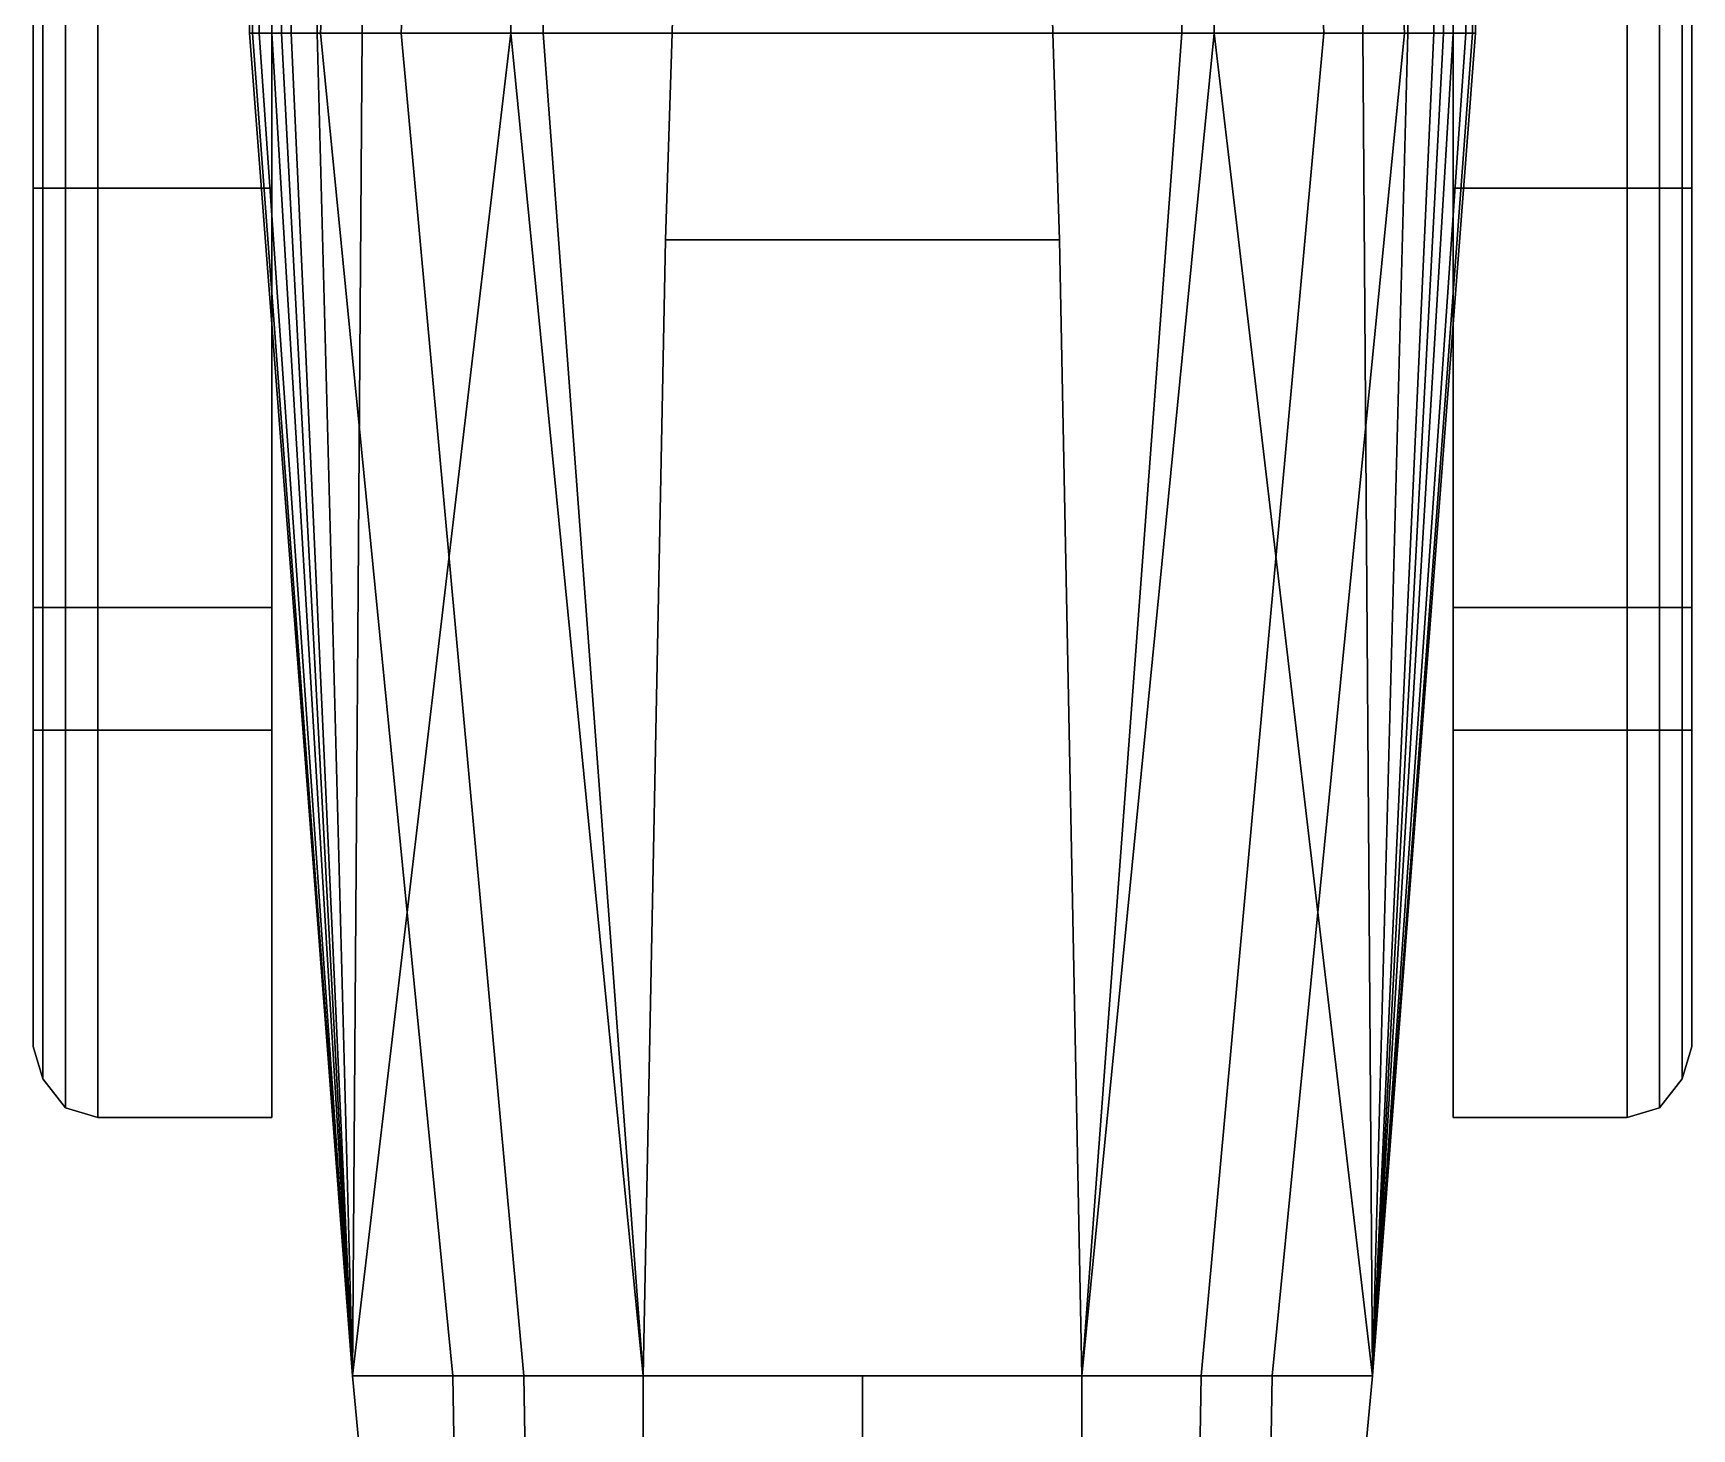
# Model space of a CAD drawing. Extents: x -2.6 to 2.6, y -14.1 to 12.1.
# Drawn here: x -2.57 to 2.57, y 2.43 to 6.75 of the extents above; entities that cross this region are included whole.
import ezdxf

# ---------------------------------------------------------------- set-up
doc = ezdxf.new("R2010")
doc.units = 0
doc.layers.add('HULL-OPEN', color=7, linetype='CONTINUOUS')

msp = doc.modelspace()

# ---------------------------------------------------------------- linework, layer by layer
at = {"layer": 'HULL-OPEN'}
for points in [[(-2.569999999999998, 6.270000000000008, 1.55), (-2.569999999999998, 6.270000000000008, 0.3999999999999986), (-2.569999999999998, 11.13, 0.6299999999999973), (-2.569999999999998, 11.13, 1.479999999999998)], [(-2.569999999999998, 11.13, 1.479999999999998), (-2.569999999999998, 11.13, 0.6299999999999973), (-2.569999999999998, 6.270000000000008, 0.3999999999999986), (-2.569999999999998, 6.270000000000008, 1.55)], [(-2.539999999999999, 6.270000000000008, 1.629999999999999), (-2.569999999999998, 6.270000000000008, 1.55), (-2.569999999999998, 11.13, 1.479999999999998), (-2.539999999999999, 11.13, 1.559999999999998)], [(-2.539999999999999, 11.13, 1.559999999999998), (-2.569999999999998, 11.13, 1.479999999999998), (-2.569999999999998, 6.270000000000008, 1.55), (-2.539999999999999, 6.270000000000008, 1.629999999999999)], [(-2.469999999999999, 11.13, 1.639999999999998), (-2.539999999999999, 11.13, 1.559999999999998), (-2.539999999999999, 6.270000000000008, 1.629999999999999), (-2.469999999999999, 6.270000000000008, 1.709999999999997)], [(-2.469999999999999, 6.270000000000008, 1.709999999999997), (-2.539999999999999, 6.270000000000008, 1.629999999999999), (-2.539999999999999, 11.13, 1.559999999999998), (-2.469999999999999, 11.13, 1.639999999999998)], [(-2.369999999999999, 6.270000000000008, 1.750000000000003), (-2.469999999999999, 6.270000000000008, 1.709999999999997), (-2.469999999999999, 11.13, 1.639999999999998), (-2.369999999999999, 11.13, 1.679999999999997)], [(-2.369999999999999, 11.13, 1.679999999999997), (-2.469999999999999, 11.13, 1.639999999999998), (-2.469999999999999, 6.270000000000008, 1.709999999999997), (-2.369999999999999, 6.270000000000008, 1.750000000000003)], [(-1.829999999999997, 11.13, 1.679999999999997), (-2.369999999999999, 11.13, 1.679999999999997), (-2.369999999999999, 6.270000000000008, 1.750000000000003), (-1.829999999999997, 6.270000000000008, 1.750000000000003)], [(-1.829999999999997, 6.270000000000008, 1.750000000000003), (-2.369999999999999, 6.270000000000008, 1.750000000000003), (-2.369999999999999, 11.13, 1.679999999999997), (-1.829999999999997, 11.13, 1.679999999999997)], [(1.829999999999997, 11.13, 1.679999999999997), (2.369999999999999, 11.13, 1.679999999999997), (2.369999999999999, 6.270000000000008, 1.750000000000003), (1.829999999999997, 6.270000000000008, 1.750000000000003)], [(1.829999999999997, 6.270000000000008, 1.750000000000003), (2.369999999999999, 6.270000000000008, 1.750000000000003), (2.369999999999999, 11.13, 1.679999999999997), (1.829999999999997, 11.13, 1.679999999999997)], [(2.369999999999999, 11.13, 1.679999999999997), (2.469999999999999, 11.13, 1.639999999999998), (2.469999999999999, 6.270000000000008, 1.709999999999997), (2.369999999999999, 6.270000000000008, 1.750000000000003)], [(2.369999999999999, 6.270000000000008, 1.750000000000003), (2.469999999999999, 6.270000000000008, 1.709999999999997), (2.469999999999999, 11.13, 1.639999999999998), (2.369999999999999, 11.13, 1.679999999999997)], [(2.469999999999999, 6.270000000000008, 1.709999999999997), (2.539999999999999, 6.270000000000008, 1.629999999999999), (2.539999999999999, 11.13, 1.559999999999998), (2.469999999999999, 11.13, 1.639999999999998)], [(2.469999999999999, 11.13, 1.639999999999998), (2.539999999999999, 11.13, 1.559999999999998), (2.539999999999999, 6.270000000000008, 1.629999999999999), (2.469999999999999, 6.270000000000008, 1.709999999999997)], [(2.539999999999999, 6.270000000000008, 1.629999999999999), (2.569999999999998, 6.270000000000008, 1.55), (2.569999999999998, 11.13, 1.479999999999998), (2.539999999999999, 11.13, 1.559999999999998)], [(2.539999999999999, 11.13, 1.559999999999998), (2.569999999999998, 11.13, 1.479999999999998), (2.569999999999998, 6.270000000000008, 1.55), (2.539999999999999, 6.270000000000008, 1.629999999999999)], [(2.569999999999998, 6.270000000000008, 1.55), (2.569999999999998, 6.270000000000008, 0.3999999999999986), (2.569999999999998, 11.13, 0.6299999999999973), (2.569999999999998, 11.13, 1.479999999999998)], [(2.569999999999998, 11.13, 1.479999999999998), (2.569999999999998, 11.13, 0.6299999999999973), (2.569999999999998, 6.270000000000008, 0.3999999999999986), (2.569999999999998, 6.270000000000008, 1.55)], [(-1.899999999999996, 8.810000000000015, 2.100000000000006), (-1.889999999999998, 8.810000000000015, 1.640000000000013), (-1.89, 6.750000000000012, 1.640000000000013), (-1.899999999999998, 6.750000000000012, 2.100000000000006)], [(-1.899999999999996, 8.810000000000015, 3.58000000000001), (-1.899999999999996, 8.810000000000015, 2.100000000000006), (-1.899999999999998, 6.750000000000012, 2.100000000000006), (-1.899999999999998, 6.750000000000012, 3.58000000000001)], [(-1.899999999999996, 8.810000000000015, 3.850000000000006), (-1.899999999999996, 8.810000000000015, 3.58000000000001), (-1.899999999999998, 6.750000000000012, 3.58000000000001), (-1.899999999999998, 6.750000000000012, 3.850000000000006)], [(-1.889999999999998, 8.810000000000015, 4.020000000000008), (-1.899999999999996, 8.810000000000015, 3.850000000000006), (-1.899999999999998, 6.750000000000012, 3.850000000000006), (-1.899999999999998, 6.750000000000012, 4.020000000000008)], [(-1.859999999999997, 8.810000000000015, 4.180000000000005), (-1.889999999999998, 8.810000000000015, 4.020000000000008), (-1.899999999999998, 6.750000000000012, 4.020000000000008), (-1.899999999999998, 6.750000000000012, 4.180000000000005)], [(-1.829999999999996, 8.810000000000015, 4.290000000000004), (-1.859999999999997, 8.810000000000015, 4.180000000000005), (-1.899999999999998, 6.750000000000012, 4.180000000000005), (-1.869999999999997, 6.750000000000012, 4.410000000000009)], [(-1.889999999999998, 8.810000000000015, 1.640000000000013), (-1.829999999999996, 8.810000000000015, 1.180000000000005), (-1.829999999999998, 6.750000000000012, 1.180000000000005), (-1.89, 6.750000000000012, 1.640000000000013)], [(-1.799999999999994, 8.810000000000015, 4.360000000000011), (-1.829999999999996, 8.810000000000015, 4.290000000000004), (-1.869999999999997, 6.750000000000012, 4.410000000000009), (-1.799999999999996, 6.750000000000012, 4.570000000000005)], [(-1.829999999999996, 8.810000000000015, 1.180000000000005), (-1.77, 8.810000000000015, 1.020000000000008), (-1.770000000000002, 6.750000000000012, 1.020000000000008), (-1.829999999999998, 6.750000000000012, 1.180000000000005)], [(-1.569999999999998, 8.810000000000015, 4.600000000000006), (-1.799999999999994, 8.810000000000015, 4.360000000000011), (-1.799999999999996, 6.750000000000012, 4.570000000000005), (-1.679999999999999, 6.750000000000012, 4.710000000000006)], [(-1.77, 8.810000000000015, 1.020000000000008), (-1.689999999999995, 8.810000000000015, 0.9500000000000152), (-1.689999999999997, 6.750000000000012, 0.9500000000000152), (-1.770000000000002, 6.750000000000012, 1.020000000000008)], [(-1.689999999999995, 8.810000000000015, 0.9500000000000152), (-1.549999999999994, 8.810000000000015, 0.9200000000000141), (-1.549999999999996, 6.750000000000012, 0.9200000000000141), (-1.689999999999997, 6.750000000000012, 0.9500000000000152)], [(-1.340000000000001, 8.810000000000015, 4.770000000000008), (-1.569999999999998, 8.810000000000015, 4.600000000000006), (-1.679999999999999, 6.750000000000012, 4.710000000000006), (-1.429999999999999, 6.750000000000012, 4.850000000000006)], [(-1.549999999999994, 8.810000000000015, 0.9200000000000141), (-1.090000000000001, 8.810000000000015, 0.9000000000000039), (-1.090000000000003, 6.750000000000012, 0.9000000000000039), (-1.549999999999996, 6.750000000000012, 0.9200000000000141)], [(-1.06, 8.810000000000015, 4.920000000000014), (-1.340000000000001, 8.810000000000015, 4.770000000000008), (-1.429999999999999, 6.750000000000012, 4.850000000000006), (-1.090000000000003, 6.750000000000012, 4.990000000000007)], [(-1.090000000000001, 8.810000000000015, 0.9000000000000039), (1.090000000000001, 8.810000000000015, 0.9000000000000039), (1.090000000000002, 6.750000000000012, 0.9000000000000039), (-1.090000000000003, 6.750000000000012, 0.9000000000000039)], [(-0.9900000000000002, 8.810000000000015, 4.949999999999997), (-1.06, 8.810000000000015, 4.920000000000014), (-1.090000000000003, 6.750000000000012, 4.990000000000007), (-0.99, 6.750000000000012, 5.050000000000009)], [(-0.9900000000000002, 8.810000000000015, 4.949999999999997), (-0.9900000000000002, 6.750000000000012, 5.049999999999998), (-0.5899999999999999, 6.750000000000012, 5.719999999999997), (-0.5399999999999991, 8.810000000000015, 5.719999999999997)], [(-0.5399999999999991, 8.810000000000015, 5.719999999999997), (-0.5899999999999999, 6.750000000000012, 5.719999999999997), (0.5899999999999999, 6.750000000000012, 5.719999999999997), (0.5399999999999991, 8.810000000000015, 5.719999999999997)], [(0.5899999999999999, 6.750000000000012, 5.719999999999997), (0.99, 6.750000000000012, 5.049999999999998), (0.9899999999999995, 8.810000000000015, 4.950000000000015), (0.5399999999999991, 8.810000000000015, 5.719999999999997)], [(0.99, 6.750000000000012, 5.049999999999998), (1.090000000000002, 6.750000000000012, 4.990000000000007), (1.06, 8.810000000000015, 4.920000000000014), (0.9899999999999995, 8.810000000000015, 4.950000000000015)], [(1.090000000000002, 6.750000000000012, 4.990000000000007), (1.429999999999999, 6.750000000000012, 4.850000000000006), (1.340000000000001, 8.810000000000015, 4.770000000000008), (1.06, 8.810000000000015, 4.920000000000014)], [(1.549999999999996, 6.750000000000012, 0.9200000000000141), (1.090000000000002, 6.750000000000012, 0.9000000000000039), (1.090000000000001, 8.810000000000015, 0.9000000000000039), (1.549999999999994, 8.810000000000015, 0.9200000000000141)], [(1.429999999999999, 6.750000000000012, 4.850000000000006), (1.679999999999999, 6.750000000000012, 4.710000000000006), (1.569999999999998, 8.810000000000015, 4.600000000000006), (1.340000000000001, 8.810000000000015, 4.770000000000008)], [(1.689999999999997, 6.750000000000012, 0.9500000000000152), (1.549999999999996, 6.750000000000012, 0.9200000000000141), (1.549999999999994, 8.810000000000015, 0.9200000000000141), (1.689999999999995, 8.810000000000015, 0.9500000000000152)], [(1.679999999999999, 6.750000000000012, 4.710000000000006), (1.799999999999996, 6.750000000000012, 4.570000000000005), (1.799999999999994, 8.810000000000015, 4.360000000000011), (1.569999999999998, 8.810000000000015, 4.600000000000006)], [(1.770000000000002, 6.750000000000012, 1.020000000000008), (1.689999999999997, 6.750000000000012, 0.9500000000000152), (1.689999999999995, 8.810000000000015, 0.9500000000000152), (1.77, 8.810000000000015, 1.020000000000008)], [(1.829999999999997, 6.750000000000012, 1.180000000000005), (1.770000000000002, 6.750000000000012, 1.020000000000008), (1.77, 8.810000000000015, 1.020000000000008), (1.829999999999995, 8.810000000000015, 1.180000000000005)], [(1.799999999999996, 6.750000000000012, 4.570000000000005), (1.869999999999996, 6.750000000000012, 4.410000000000009), (1.829999999999995, 8.810000000000015, 4.290000000000004), (1.799999999999994, 8.810000000000015, 4.360000000000011)], [(1.889999999999999, 6.750000000000012, 1.640000000000013), (1.829999999999997, 6.750000000000012, 1.180000000000005), (1.829999999999995, 8.810000000000015, 1.180000000000005), (1.889999999999997, 8.810000000000015, 1.640000000000013)], [(1.869999999999996, 6.750000000000012, 4.410000000000009), (1.899999999999997, 6.750000000000012, 4.180000000000005), (1.859999999999996, 8.810000000000015, 4.180000000000005), (1.829999999999995, 8.810000000000015, 4.290000000000004)], [(1.899999999999997, 6.750000000000012, 4.180000000000005), (1.899999999999997, 6.750000000000012, 4.020000000000008), (1.889999999999997, 8.810000000000015, 4.020000000000008), (1.859999999999996, 8.810000000000015, 4.180000000000005)], [(1.899999999999997, 6.750000000000012, 2.100000000000006), (1.889999999999999, 6.750000000000012, 1.640000000000013), (1.889999999999997, 8.810000000000015, 1.640000000000013), (1.899999999999995, 8.810000000000015, 2.100000000000006)], [(1.899999999999997, 6.750000000000012, 4.020000000000008), (1.899999999999997, 6.750000000000012, 3.850000000000006), (1.899999999999995, 8.810000000000015, 3.850000000000006), (1.889999999999997, 8.810000000000015, 4.020000000000008)], [(1.899999999999997, 6.750000000000012, 3.850000000000006), (1.899999999999997, 6.750000000000012, 3.58000000000001), (1.899999999999995, 8.810000000000015, 3.58000000000001), (1.899999999999995, 8.810000000000015, 3.850000000000006)], [(1.899999999999997, 6.750000000000012, 3.58000000000001), (1.899999999999997, 6.750000000000012, 2.100000000000006), (1.899999999999995, 8.810000000000015, 2.100000000000006), (1.899999999999995, 8.810000000000015, 3.58000000000001)], [(-1.899999999999998, 6.750000000000012, 2.100000000000006), (-1.89, 6.750000000000012, 1.640000000000013), (-1.580000000000002, 2.590000000000001, 0.7300000000000165), (-1.580000000000002, 2.590000000000001, 2.640000000000013)], [(-1.899999999999998, 6.750000000000012, 3.58000000000001), (-1.899999999999998, 6.750000000000012, 2.100000000000006), (-1.580000000000002, 2.590000000000001, 2.640000000000013)], [(-1.899999999999998, 6.750000000000012, 3.850000000000006), (-1.899999999999998, 6.750000000000012, 3.58000000000001), (-1.580000000000002, 2.590000000000001, 2.640000000000013)], [(-1.869999999999997, 6.750000000000012, 4.410000000000009), (-1.899999999999998, 6.750000000000012, 4.180000000000005), (-1.580000000000002, 2.590000000000001, 4.550000000000023)], [(-1.899999999999998, 6.750000000000012, 4.020000000000008), (-1.899999999999998, 6.750000000000012, 3.850000000000006), (-1.580000000000002, 2.590000000000001, 2.640000000000013), (-1.580000000000002, 2.590000000000001, 4.550000000000023)], [(-1.899999999999998, 6.750000000000012, 4.180000000000005), (-1.899999999999998, 6.750000000000012, 4.020000000000008), (-1.580000000000002, 2.590000000000001, 4.550000000000023)], [(-1.89, 6.750000000000012, 1.640000000000013), (-1.829999999999998, 6.750000000000012, 1.180000000000005), (-1.580000000000002, 2.590000000000001, 0.7300000000000165)], [(-1.799999999999996, 6.750000000000012, 4.570000000000005), (-1.869999999999997, 6.750000000000012, 4.410000000000009), (-1.580000000000002, 2.590000000000001, 4.550000000000023)], [(-1.829999999999998, 6.750000000000012, 1.180000000000005), (-1.770000000000002, 6.750000000000012, 1.020000000000008), (-1.580000000000002, 2.590000000000001, 0.7300000000000165)], [(-1.679999999999999, 6.750000000000012, 4.710000000000006), (-1.799999999999996, 6.750000000000012, 4.570000000000005), (-1.580000000000002, 2.590000000000001, 4.550000000000023), (-1.27, 2.590000000000001, 4.560000000000028)], [(-1.770000000000002, 6.750000000000012, 1.020000000000008), (-1.689999999999997, 6.750000000000012, 0.9500000000000152), (-1.580000000000002, 2.590000000000001, 0.7300000000000165)], [(-1.689999999999997, 6.750000000000012, 0.9500000000000152), (-1.549999999999996, 6.750000000000012, 0.9200000000000141), (-1.580000000000002, 2.590000000000001, 0.7300000000000165)], [(-1.429999999999999, 6.750000000000012, 4.850000000000006), (-1.679999999999999, 6.750000000000012, 4.710000000000006), (-1.27, 2.590000000000001, 4.560000000000028), (-1.050000000000001, 2.590000000000001, 4.59000000000003)], [(1.580000000000001, 2.590000000000001, 0.7300000000000165), (-1.580000000000002, 2.590000000000001, 0.7300000000000165), (-1.090000000000003, 6.750000000000012, 0.9000000000000039), (1.090000000000002, 6.750000000000012, 0.9000000000000039)], [(-1.549999999999996, 6.750000000000012, 0.9200000000000141), (-1.090000000000003, 6.750000000000012, 0.9000000000000039), (-1.580000000000002, 2.590000000000001, 0.7300000000000165)], [(-1.090000000000003, 6.750000000000012, 4.990000000000007), (-1.429999999999999, 6.750000000000012, 4.850000000000006), (-1.050000000000001, 2.590000000000001, 4.59000000000003), (-0.6800000000000042, 2.590000000000001, 4.60000000000002)], [(-0.99, 6.750000000000012, 5.050000000000009), (-1.090000000000003, 6.750000000000012, 4.990000000000007), (-0.6799999999999998, 2.590000000000001, 4.599999999999999)], [(-0.9900000000000002, 6.750000000000012, 5.049999999999998), (-0.6799999999999998, 2.590000000000001, 4.599999999999999), (-0.6099999999999995, 6.110000000000011, 5.719999999999997), (-0.5899999999999999, 6.750000000000012, 5.719999999999997)], [(-0.5899999999999999, 6.750000000000012, 5.719999999999997), (-0.6099999999999995, 6.110000000000011, 5.719999999999997), (0.6099999999999995, 6.110000000000011, 5.719999999999997), (0.5899999999999999, 6.750000000000012, 5.719999999999997)], [(0.6099999999999995, 6.110000000000011, 5.719999999999997), (0.6799999999999998, 2.590000000000001, 4.599999999999999), (0.99, 6.750000000000012, 5.049999999999998), (0.5899999999999999, 6.750000000000012, 5.719999999999997)], [(0.6800000000000033, 2.590000000000001, 4.60000000000002), (1.05, 2.590000000000001, 4.59000000000003), (1.429999999999999, 6.750000000000012, 4.850000000000006), (1.090000000000002, 6.750000000000012, 4.990000000000007)], [(0.6799999999999998, 2.590000000000001, 4.599999999999999), (0.6799999999999998, 2.590000000000001, 4.599999999999999), (1.090000000000002, 6.750000000000012, 4.990000000000007), (0.99, 6.750000000000012, 5.049999999999998)], [(1.05, 2.590000000000001, 4.59000000000003), (1.269999999999999, 2.590000000000001, 4.560000000000028), (1.679999999999999, 6.750000000000012, 4.710000000000006), (1.429999999999999, 6.750000000000012, 4.850000000000006)], [(1.580000000000001, 2.590000000000001, 0.7300000000000165), (1.580000000000001, 2.590000000000001, 0.7300000000000165), (1.090000000000002, 6.750000000000012, 0.9000000000000039), (1.549999999999996, 6.750000000000012, 0.9200000000000141)], [(1.269999999999999, 2.590000000000001, 4.560000000000028), (1.580000000000001, 2.590000000000001, 4.550000000000023), (1.799999999999996, 6.750000000000012, 4.570000000000005), (1.679999999999999, 6.750000000000012, 4.710000000000006)], [(1.580000000000001, 2.590000000000001, 0.7300000000000165), (1.580000000000001, 2.590000000000001, 0.7300000000000165), (1.549999999999996, 6.750000000000012, 0.9200000000000141), (1.689999999999997, 6.750000000000012, 0.9500000000000152)], [(1.580000000000001, 2.590000000000001, 2.640000000000013), (1.580000000000001, 2.590000000000001, 0.7300000000000165), (1.889999999999999, 6.750000000000012, 1.640000000000013), (1.899999999999997, 6.750000000000012, 2.100000000000006)], [(1.580000000000001, 2.590000000000001, 0.7300000000000165), (1.580000000000001, 2.590000000000001, 0.7300000000000165), (1.689999999999997, 6.750000000000012, 0.9500000000000152), (1.770000000000002, 6.750000000000012, 1.020000000000008)], [(1.580000000000001, 2.590000000000001, 0.7300000000000165), (1.580000000000001, 2.590000000000001, 0.7300000000000165), (1.770000000000002, 6.750000000000012, 1.020000000000008), (1.829999999999997, 6.750000000000012, 1.180000000000005)], [(1.580000000000001, 2.590000000000001, 0.7300000000000165), (1.580000000000001, 2.590000000000001, 0.7300000000000165), (1.829999999999997, 6.750000000000012, 1.180000000000005), (1.889999999999999, 6.750000000000012, 1.640000000000013)], [(1.580000000000001, 2.590000000000001, 2.640000000000013), (1.580000000000001, 2.590000000000001, 2.640000000000013), (1.899999999999997, 6.750000000000012, 3.58000000000001), (1.899999999999997, 6.750000000000012, 3.850000000000006)], [(1.580000000000001, 2.590000000000001, 4.550000000000023), (1.580000000000001, 2.590000000000001, 4.550000000000023), (1.869999999999996, 6.750000000000012, 4.410000000000009), (1.799999999999996, 6.750000000000012, 4.570000000000005)], [(1.580000000000001, 2.590000000000001, 4.550000000000023), (1.580000000000001, 2.590000000000001, 4.550000000000023), (1.899999999999997, 6.750000000000012, 4.180000000000005), (1.869999999999996, 6.750000000000012, 4.410000000000009)], [(1.580000000000001, 2.590000000000001, 4.550000000000023), (1.580000000000001, 2.590000000000001, 2.640000000000013), (1.899999999999997, 6.750000000000012, 3.850000000000006), (1.899999999999997, 6.750000000000012, 4.020000000000008)], [(1.580000000000001, 2.590000000000001, 4.550000000000023), (1.580000000000001, 2.590000000000001, 4.550000000000023), (1.899999999999997, 6.750000000000012, 4.020000000000008), (1.899999999999997, 6.750000000000012, 4.180000000000005)], [(1.580000000000001, 2.590000000000001, 2.640000000000013), (1.580000000000001, 2.590000000000001, 2.640000000000013), (1.899999999999997, 6.750000000000012, 2.100000000000006), (1.899999999999997, 6.750000000000012, 3.58000000000001)], [(-2.539999999999999, 4.970000000000011, 1.629999999999999), (-2.569999999999998, 4.970000000000011, 1.55), (-2.569999999999998, 6.270000000000008, 1.549999999999997), (-2.539999999999999, 6.270000000000008, 1.629999999999997)], [(-2.539999999999999, 6.270000000000008, 1.629999999999997), (-2.569999999999998, 6.270000000000008, 1.549999999999997), (-2.569999999999998, 4.970000000000011, 1.55), (-2.539999999999999, 4.970000000000011, 1.629999999999999)], [(-2.569999999999998, 4.970000000000011, 1.55), (-2.569999999999998, 4.970000000000011, 0.509999999999998), (-2.569999999999998, 6.270000000000008, 0.3999999999999986), (-2.569999999999998, 6.270000000000008, 1.55)], [(-2.569999999999998, 6.270000000000008, 1.55), (-2.569999999999998, 6.270000000000008, 0.3999999999999986), (-2.569999999999998, 4.970000000000011, 0.509999999999998), (-2.569999999999998, 4.970000000000011, 1.55)], [(-2.469999999999999, 6.270000000000008, 1.709999999999997), (-2.539999999999999, 6.270000000000008, 1.629999999999997), (-2.539999999999999, 4.970000000000011, 1.629999999999999), (-2.469999999999999, 4.970000000000011, 1.709999999999997)], [(-2.469999999999999, 4.970000000000011, 1.709999999999997), (-2.539999999999999, 4.970000000000011, 1.629999999999999), (-2.539999999999999, 6.270000000000008, 1.629999999999997), (-2.469999999999999, 6.270000000000008, 1.709999999999997)], [(-2.369999999999999, 4.970000000000011, 1.750000000000003), (-2.469999999999999, 4.970000000000011, 1.709999999999997), (-2.469999999999999, 6.270000000000008, 1.709999999999997), (-2.369999999999999, 6.270000000000008, 1.749999999999998)], [(-2.369999999999999, 6.270000000000008, 1.749999999999998), (-2.469999999999999, 6.270000000000008, 1.709999999999997), (-2.469999999999999, 4.970000000000011, 1.709999999999997), (-2.369999999999999, 4.970000000000011, 1.750000000000003)], [(-1.829999999999997, 6.270000000000008, 1.749999999999998), (-2.369999999999999, 6.270000000000008, 1.749999999999998), (-2.369999999999999, 4.970000000000011, 1.750000000000003), (-1.829999999999997, 4.970000000000011, 1.750000000000003)], [(-1.829999999999997, 4.970000000000011, 1.750000000000003), (-2.369999999999999, 4.970000000000011, 1.750000000000003), (-2.369999999999999, 6.270000000000008, 1.749999999999998), (-1.829999999999997, 6.270000000000008, 1.749999999999998)], [(1.829999999999997, 6.270000000000008, 1.749999999999998), (2.369999999999999, 6.270000000000008, 1.749999999999998), (2.369999999999999, 4.970000000000011, 1.750000000000003), (1.829999999999997, 4.970000000000011, 1.750000000000003)], [(1.829999999999997, 4.970000000000011, 1.750000000000003), (2.369999999999999, 4.970000000000011, 1.750000000000003), (2.369999999999999, 6.270000000000008, 1.749999999999998), (1.829999999999997, 6.270000000000008, 1.749999999999998)], [(2.369999999999999, 4.970000000000011, 1.750000000000003), (2.469999999999999, 4.970000000000011, 1.709999999999997), (2.469999999999999, 6.270000000000008, 1.709999999999997), (2.369999999999999, 6.270000000000008, 1.749999999999998)], [(2.369999999999999, 6.270000000000008, 1.749999999999998), (2.469999999999999, 6.270000000000008, 1.709999999999997), (2.469999999999999, 4.970000000000011, 1.709999999999997), (2.369999999999999, 4.970000000000011, 1.750000000000003)], [(2.469999999999999, 6.270000000000008, 1.709999999999997), (2.539999999999999, 6.270000000000008, 1.629999999999997), (2.539999999999999, 4.970000000000011, 1.629999999999999), (2.469999999999999, 4.970000000000011, 1.709999999999997)], [(2.469999999999999, 4.970000000000011, 1.709999999999997), (2.539999999999999, 4.970000000000011, 1.629999999999999), (2.539999999999999, 6.270000000000008, 1.629999999999997), (2.469999999999999, 6.270000000000008, 1.709999999999997)], [(2.539999999999999, 4.970000000000011, 1.629999999999999), (2.569999999999998, 4.970000000000011, 1.55), (2.569999999999998, 6.270000000000008, 1.549999999999997), (2.539999999999999, 6.270000000000008, 1.629999999999997)], [(2.539999999999999, 6.270000000000008, 1.629999999999997), (2.569999999999998, 6.270000000000008, 1.549999999999997), (2.569999999999998, 4.970000000000011, 1.55), (2.539999999999999, 4.970000000000011, 1.629999999999999)], [(2.569999999999998, 6.270000000000008, 1.55), (2.569999999999998, 6.270000000000008, 0.3999999999999986), (2.569999999999998, 4.970000000000011, 0.509999999999998), (2.569999999999998, 4.970000000000011, 1.55)], [(2.569999999999998, 4.970000000000011, 1.55), (2.569999999999998, 4.970000000000011, 0.509999999999998), (2.569999999999998, 6.270000000000008, 0.3999999999999986), (2.569999999999998, 6.270000000000008, 1.55)], [(-0.6099999999999995, 6.110000000000011, 5.719999999999997), (-0.6799999999999998, 2.590000000000001, 4.599999999999999), (0.6799999999999998, 2.590000000000001, 4.599999999999999), (0.6099999999999995, 6.110000000000011, 5.719999999999997)], [(-2.569999999999998, 4.590000000000001, 1.429999999999997), (-2.569999999999998, 4.590000000000001, 0.5399999999999974), (-2.569999999999998, 4.970000000000011, 0.509999999999998), (-2.569999999999998, 4.970000000000011, 1.55)], [(-2.569999999999998, 4.970000000000011, 1.55), (-2.569999999999998, 4.970000000000011, 0.509999999999998), (-2.569999999999998, 4.590000000000001, 0.5399999999999974), (-2.569999999999998, 4.590000000000001, 1.429999999999997)], [(-2.539999999999999, 4.590000000000001, 1.509999999999998), (-2.569999999999998, 4.590000000000001, 1.429999999999997), (-2.569999999999998, 4.970000000000011, 1.55), (-2.539999999999999, 4.970000000000011, 1.629999999999997)], [(-2.539999999999999, 4.970000000000011, 1.629999999999997), (-2.569999999999998, 4.970000000000011, 1.55), (-2.569999999999998, 4.590000000000001, 1.429999999999997), (-2.539999999999999, 4.590000000000001, 1.509999999999998)], [(-2.469999999999999, 4.970000000000011, 1.709999999999997), (-2.539999999999999, 4.970000000000011, 1.629999999999997), (-2.539999999999999, 4.590000000000001, 1.509999999999998), (-2.469999999999999, 4.590000000000001, 1.589999999999998)], [(-2.469999999999999, 4.590000000000001, 1.589999999999998), (-2.539999999999999, 4.590000000000001, 1.509999999999998), (-2.539999999999999, 4.970000000000011, 1.629999999999997), (-2.469999999999999, 4.970000000000011, 1.709999999999997)], [(-2.369999999999999, 4.590000000000001, 1.629999999999997), (-2.469999999999999, 4.590000000000001, 1.589999999999998), (-2.469999999999999, 4.970000000000011, 1.709999999999997), (-2.369999999999999, 4.970000000000011, 1.749999999999998)], [(-2.369999999999999, 4.970000000000011, 1.749999999999998), (-2.469999999999999, 4.970000000000011, 1.709999999999997), (-2.469999999999999, 4.590000000000001, 1.589999999999998), (-2.369999999999999, 4.590000000000001, 1.629999999999997)], [(-1.829999999999997, 4.970000000000011, 1.749999999999998), (-2.369999999999999, 4.970000000000011, 1.749999999999998), (-2.369999999999999, 4.590000000000001, 1.629999999999997), (-1.829999999999997, 4.590000000000001, 1.629999999999997)], [(-1.829999999999997, 4.590000000000001, 1.629999999999997), (-2.369999999999999, 4.590000000000001, 1.629999999999997), (-2.369999999999999, 4.970000000000011, 1.749999999999998), (-1.829999999999997, 4.970000000000011, 1.749999999999998)], [(1.829999999999997, 4.970000000000011, 1.749999999999998), (2.369999999999999, 4.970000000000011, 1.749999999999998), (2.369999999999999, 4.590000000000001, 1.629999999999997), (1.829999999999997, 4.590000000000001, 1.629999999999997)], [(1.829999999999997, 4.590000000000001, 1.629999999999997), (2.369999999999999, 4.590000000000001, 1.629999999999997), (2.369999999999999, 4.970000000000011, 1.749999999999998), (1.829999999999997, 4.970000000000011, 1.749999999999998)], [(2.369999999999999, 4.590000000000001, 1.629999999999997), (2.469999999999999, 4.590000000000001, 1.589999999999998), (2.469999999999999, 4.970000000000011, 1.709999999999997), (2.369999999999999, 4.970000000000011, 1.749999999999998)], [(2.369999999999999, 4.970000000000011, 1.749999999999998), (2.469999999999999, 4.970000000000011, 1.709999999999997), (2.469999999999999, 4.590000000000001, 1.589999999999998), (2.369999999999999, 4.590000000000001, 1.629999999999997)], [(2.469999999999999, 4.970000000000011, 1.709999999999997), (2.539999999999999, 4.970000000000011, 1.629999999999997), (2.539999999999999, 4.590000000000001, 1.509999999999998), (2.469999999999999, 4.590000000000001, 1.589999999999998)], [(2.469999999999999, 4.590000000000001, 1.589999999999998), (2.539999999999999, 4.590000000000001, 1.509999999999998), (2.539999999999999, 4.970000000000011, 1.629999999999997), (2.469999999999999, 4.970000000000011, 1.709999999999997)], [(2.539999999999999, 4.590000000000001, 1.509999999999998), (2.569999999999998, 4.590000000000001, 1.429999999999997), (2.569999999999998, 4.970000000000011, 1.55), (2.539999999999999, 4.970000000000011, 1.629999999999997)], [(2.539999999999999, 4.970000000000011, 1.629999999999997), (2.569999999999998, 4.970000000000011, 1.55), (2.569999999999998, 4.590000000000001, 1.429999999999997), (2.539999999999999, 4.590000000000001, 1.509999999999998)], [(2.569999999999998, 4.590000000000001, 1.429999999999997), (2.569999999999998, 4.590000000000001, 0.5399999999999974), (2.569999999999998, 4.970000000000011, 0.509999999999998), (2.569999999999998, 4.970000000000011, 1.55)], [(2.569999999999998, 4.970000000000011, 1.55), (2.569999999999998, 4.970000000000011, 0.509999999999998), (2.569999999999998, 4.590000000000001, 0.5399999999999974), (2.569999999999998, 4.590000000000001, 1.429999999999997)], [(-2.569999999999998, 3.610183486238538, 0.6216513761467884), (-2.569999999999998, 3.610183486238538, 0.6216513761467884), (-2.569999999999998, 4.590000000000001, 0.5399999999999974), (-2.569999999999998, 4.590000000000001, 1.429999999999999)], [(-2.569999999999998, 4.590000000000001, 1.429999999999999), (-2.569999999999998, 4.590000000000001, 0.5399999999999974), (-2.569999999999998, 3.610183486238538, 0.6216513761467884)], [(-2.539999999999999, 3.510000000000003, 0.6299999999999973), (-2.569999999999998, 3.610183486238538, 0.6216513761467884), (-2.569999999999998, 4.590000000000001, 1.429999999999999), (-2.539999999999999, 4.590000000000001, 1.509999999999996)], [(-2.539999999999999, 4.590000000000001, 1.509999999999996), (-2.569999999999998, 4.590000000000001, 1.429999999999999), (-2.569999999999998, 3.610183486238538, 0.6216513761467884), (-2.539999999999999, 3.510000000000003, 0.6299999999999973)], [(-2.469999999999999, 3.420000000000014, 0.6399999999999988), (-2.539999999999999, 3.510000000000003, 0.6299999999999973), (-2.539999999999999, 4.590000000000001, 1.509999999999996), (-2.469999999999999, 4.590000000000001, 1.589999999999996)], [(-2.469999999999999, 4.590000000000001, 1.589999999999996), (-2.539999999999999, 4.590000000000001, 1.509999999999996), (-2.539999999999999, 3.510000000000003, 0.6299999999999973), (-2.469999999999999, 3.420000000000014, 0.6399999999999988)], [(-2.369999999999999, 4.590000000000001, 1.629999999999997), (-2.469999999999999, 4.590000000000001, 1.589999999999996), (-2.469999999999999, 3.420000000000014, 0.6399999999999988), (-2.369999999999999, 3.390000000000013, 0.6399999999999988)], [(-2.369999999999999, 3.390000000000013, 0.6399999999999988), (-2.469999999999999, 3.420000000000014, 0.6399999999999988), (-2.469999999999999, 4.590000000000001, 1.589999999999996), (-2.369999999999999, 4.590000000000001, 1.629999999999997)], [(-1.829999999999997, 3.390000000000013, 0.6399999999999988), (-2.369999999999999, 3.390000000000013, 0.6399999999999988), (-2.369999999999999, 4.590000000000001, 1.629999999999997), (-1.829999999999997, 4.590000000000001, 1.629999999999997)], [(-1.829999999999997, 4.590000000000001, 1.629999999999997), (-2.369999999999999, 4.590000000000001, 1.629999999999997), (-2.369999999999999, 3.390000000000013, 0.6399999999999988), (-1.829999999999997, 3.390000000000013, 0.6399999999999988)], [(1.829999999999997, 4.590000000000001, 1.629999999999997), (2.369999999999999, 4.590000000000001, 1.629999999999997), (2.369999999999999, 3.390000000000013, 0.6399999999999988), (1.829999999999997, 3.390000000000013, 0.6399999999999988)], [(1.829999999999997, 3.390000000000013, 0.6399999999999988), (2.369999999999999, 3.390000000000013, 0.6399999999999988), (2.369999999999999, 4.590000000000001, 1.629999999999997), (1.829999999999997, 4.590000000000001, 1.629999999999997)], [(2.369999999999999, 3.390000000000013, 0.6399999999999988), (2.469999999999999, 3.420000000000014, 0.6399999999999988), (2.469999999999999, 4.590000000000001, 1.589999999999996), (2.369999999999999, 4.590000000000001, 1.629999999999997)], [(2.369999999999999, 4.590000000000001, 1.629999999999997), (2.469999999999999, 4.590000000000001, 1.589999999999996), (2.469999999999999, 3.420000000000014, 0.6399999999999988), (2.369999999999999, 3.390000000000013, 0.6399999999999988)], [(2.469999999999999, 4.590000000000001, 1.589999999999996), (2.539999999999999, 4.590000000000001, 1.509999999999996), (2.539999999999999, 3.510000000000003, 0.6299999999999973), (2.469999999999999, 3.420000000000014, 0.6399999999999988)], [(2.469999999999999, 3.420000000000014, 0.6399999999999988), (2.539999999999999, 3.510000000000003, 0.6299999999999973), (2.539999999999999, 4.590000000000001, 1.509999999999996), (2.469999999999999, 4.590000000000001, 1.589999999999996)], [(2.539999999999999, 3.510000000000003, 0.6299999999999973), (2.569999999999998, 3.610183486238538, 0.6216513761467884), (2.569999999999998, 4.590000000000001, 1.429999999999999), (2.539999999999999, 4.590000000000001, 1.509999999999996)], [(2.539999999999999, 4.590000000000001, 1.509999999999996), (2.569999999999998, 4.590000000000001, 1.429999999999999), (2.569999999999998, 3.610183486238538, 0.6216513761467884), (2.539999999999999, 3.510000000000003, 0.6299999999999973)], [(2.569999999999998, 3.610183486238538, 0.6216513761467884), (2.569999999999998, 3.610183486238538, 0.6216513761467884), (2.569999999999998, 4.590000000000001, 0.5399999999999974), (2.569999999999998, 4.590000000000001, 1.429999999999999)], [(2.569999999999998, 4.590000000000001, 1.429999999999999), (2.569999999999998, 4.590000000000001, 0.5399999999999974), (2.569999999999998, 3.610183486238538, 0.6216513761467884)], [(-1.580000000000002, 2.590000000000001, 4.550000000000023), (-1.580000000000002, 2.590000000000001, 0.7300000000000165), (-1.300000000000005, -0.3999999999999772, 0.8900000000000272), (-1.300000000000005, -0.3999999999999772, 3.550000000000023)], [(-1.580000000000002, 2.590000000000001, 0.7300000000000165), (1.580000000000001, 2.590000000000001, 0.7300000000000165), (1.300000000000004, -0.3999999999999772, 0.8900000000000272), (-1.300000000000005, -0.3999999999999772, 0.8900000000000272)], [(-1.27, 2.590000000000001, 4.560000000000028), (-1.580000000000002, 2.590000000000001, 4.550000000000023), (-1.300000000000005, -0.3999999999999772, 3.550000000000023), (-1.220000000000007, -0.3999999999999772, 3.620000000000016)], [(-1.050000000000001, 2.590000000000001, 4.59000000000003), (-1.27, 2.590000000000001, 4.560000000000028), (-1.220000000000007, -0.3999999999999772, 3.620000000000016), (-1.000000000000008, -0.3999999999999772, 3.69000000000001)], [(-0.6800000000000042, 2.590000000000001, 4.60000000000002), (-1.050000000000001, 2.590000000000001, 4.59000000000003), (-1.000000000000008, -0.3999999999999772, 3.69000000000001), (-0.6800000000000008, -0.3999999999999772, 3.720000000000011)], [(-4.5e-15, 2.590000000000001, 4.60000000000002), (-0.6800000000000042, 2.590000000000001, 4.60000000000002), (-0.6800000000000008, -0.3999999999999772, 3.720000000000011), (-8.2e-15, -0.3999999999999772, 3.760000000000017)], [(-8.2e-15, -0.3999999999999772, 3.760000000000017), (0.6799999999999996, -0.3999999999999772, 3.720000000000011), (0.6800000000000033, 2.590000000000001, 4.60000000000002), (-4.5e-15, 2.590000000000001, 4.60000000000002)], [(0.6799999999999996, -0.3999999999999772, 3.720000000000011), (1.000000000000006, -0.3999999999999772, 3.69000000000001), (1.05, 2.590000000000001, 4.59000000000003), (0.6800000000000033, 2.590000000000001, 4.60000000000002)], [(1.000000000000006, -0.3999999999999772, 3.69000000000001), (1.220000000000005, -0.3999999999999772, 3.620000000000016), (1.269999999999999, 2.590000000000001, 4.560000000000028), (1.05, 2.590000000000001, 4.59000000000003)], [(1.220000000000005, -0.3999999999999772, 3.620000000000016), (1.300000000000004, -0.3999999999999772, 3.550000000000023), (1.580000000000001, 2.590000000000001, 4.550000000000023), (1.269999999999999, 2.590000000000001, 4.560000000000028)], [(1.300000000000004, -0.3999999999999772, 3.550000000000023), (1.300000000000004, -0.3999999999999772, 0.8900000000000272), (1.580000000000001, 2.590000000000001, 0.7300000000000165), (1.580000000000001, 2.590000000000001, 4.550000000000023)]]:
    msp.add_3dface(points, dxfattribs=at)

doc.saveas('drawing.dxf')
